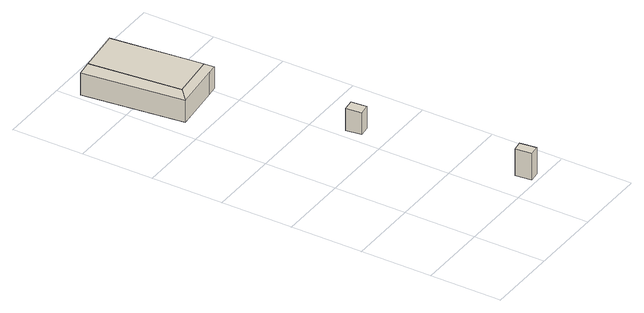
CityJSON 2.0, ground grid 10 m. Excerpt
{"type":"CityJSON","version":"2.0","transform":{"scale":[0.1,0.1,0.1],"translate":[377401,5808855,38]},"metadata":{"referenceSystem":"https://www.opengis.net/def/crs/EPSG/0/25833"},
"CityObjects":{
"building1":{"type":"Building","attributes":{"Gemeindeschluessel":"11000006","BezugspunktDach":"2200","function":"51009_1610","measuredHeight":3.86,"storeysAboveGround":0},"address":[{"country":"Germany","locality":"Berlin"}],"geometry":[{"type":"Solid","lod":"1","boundaries":[[[[0,1,2,3]],[[4,5,6,7]],[[4,7,3,2]],[[5,4,2,1]],[[6,5,1,0]],[[7,6,0,3]]]]}]},
"building2":{"type":"Building","attributes":{"Gemeindeschluessel":"11000006","BezugspunktDach":"2200","function":"51009_1610","measuredHeight":3.19,"storeysAboveGround":0},"address":[{"country":"Germany","locality":"Berlin"}],"geometry":[{"type":"Solid","lod":"1","boundaries":[[[[8,9,10,11]],[[12,13,14,15]],[[12,15,11,10]],[[13,12,10,9]],[[14,13,9,8]],[[15,14,8,11]]]]}]},
"building3":{"type":"Building","attributes":{"Gemeindeschluessel":"11000006","function":"51009_1610"},"address":[{"country":"Germany","locality":"Berlin"}],"children":["building3-1","building3-2"]},
"building3-1":{"type":"BuildingPart","attributes":{"BezugspunktDach":"2200","measuredHeight":3.13,"storeysAboveGround":0},"parents":["building3"],"geometry":[{"type":"MultiSurface","lod":"1","boundaries":[[[16,17,18,19]],[[20,21,22,23]],[[20,23,19,18]],[[21,20,18,17]],[[23,22,16,19]],[[24,22,21,17,16]]]}]},
"building3-2":{"type":"BuildingPart","attributes":{"BezugspunktDach":"2200","measuredHeight":3.13,"storeysAboveGround":0},"parents":["building3"],"geometry":[{"type":"MultiSurface","lod":"1","boundaries":[[[25,26,27,17,16]],[[21,28,29,30,22]],[[28,21,17,27]],[[29,28,27,26]],[[30,29,26,25]],[[22,30,25,16]],[[31,21,22,16,17]]]}]},
"building4":{"type":"Building","attributes":{"Gemeindeschluessel":"11000006","BezugspunktDach":"2200","function":"31001_3014","measuredHeight":3.07,"storeysAboveGround":1},"address":[{"country":"Germany","locality":"Berlin","thoroughfareNumber":"62 (1)","thoroughfareName":"Potsdamer Chaussee"}],"geometry":[{"type":"Solid","lod":"1","boundaries":[[[[17,27,32,18]],[[33,34,35,36]],[[33,36,18,32]],[[34,33,32,27]],[[35,34,27,17]],[[36,35,17,18]]]]}]}
},
"vertices":[
[140,5,46],[154,7,46],[151,30,46],[137,28,46],[151,30,7],[154,7,7],[140,5,7],[137,28,7],
[114,233,39],[129,235,39],[127,257,39],[111,255,39],[127,257,7],[129,235,7],[114,233,7],[111,255,7],
[25,431,37],[43,447,37],[30,574,37],[8,571,37],[30,574,5],[43,447,5],[25,431,5],[8,571,5],[25,431,28],
[92,438,37],[106,440,37],[105,454,37],[105,454,5],[106,440,5],[92,438,5],[43,447,28],
[91,581,37],[91,581,6],[105,454,6],[43,447,6],[30,574,6]
]}
